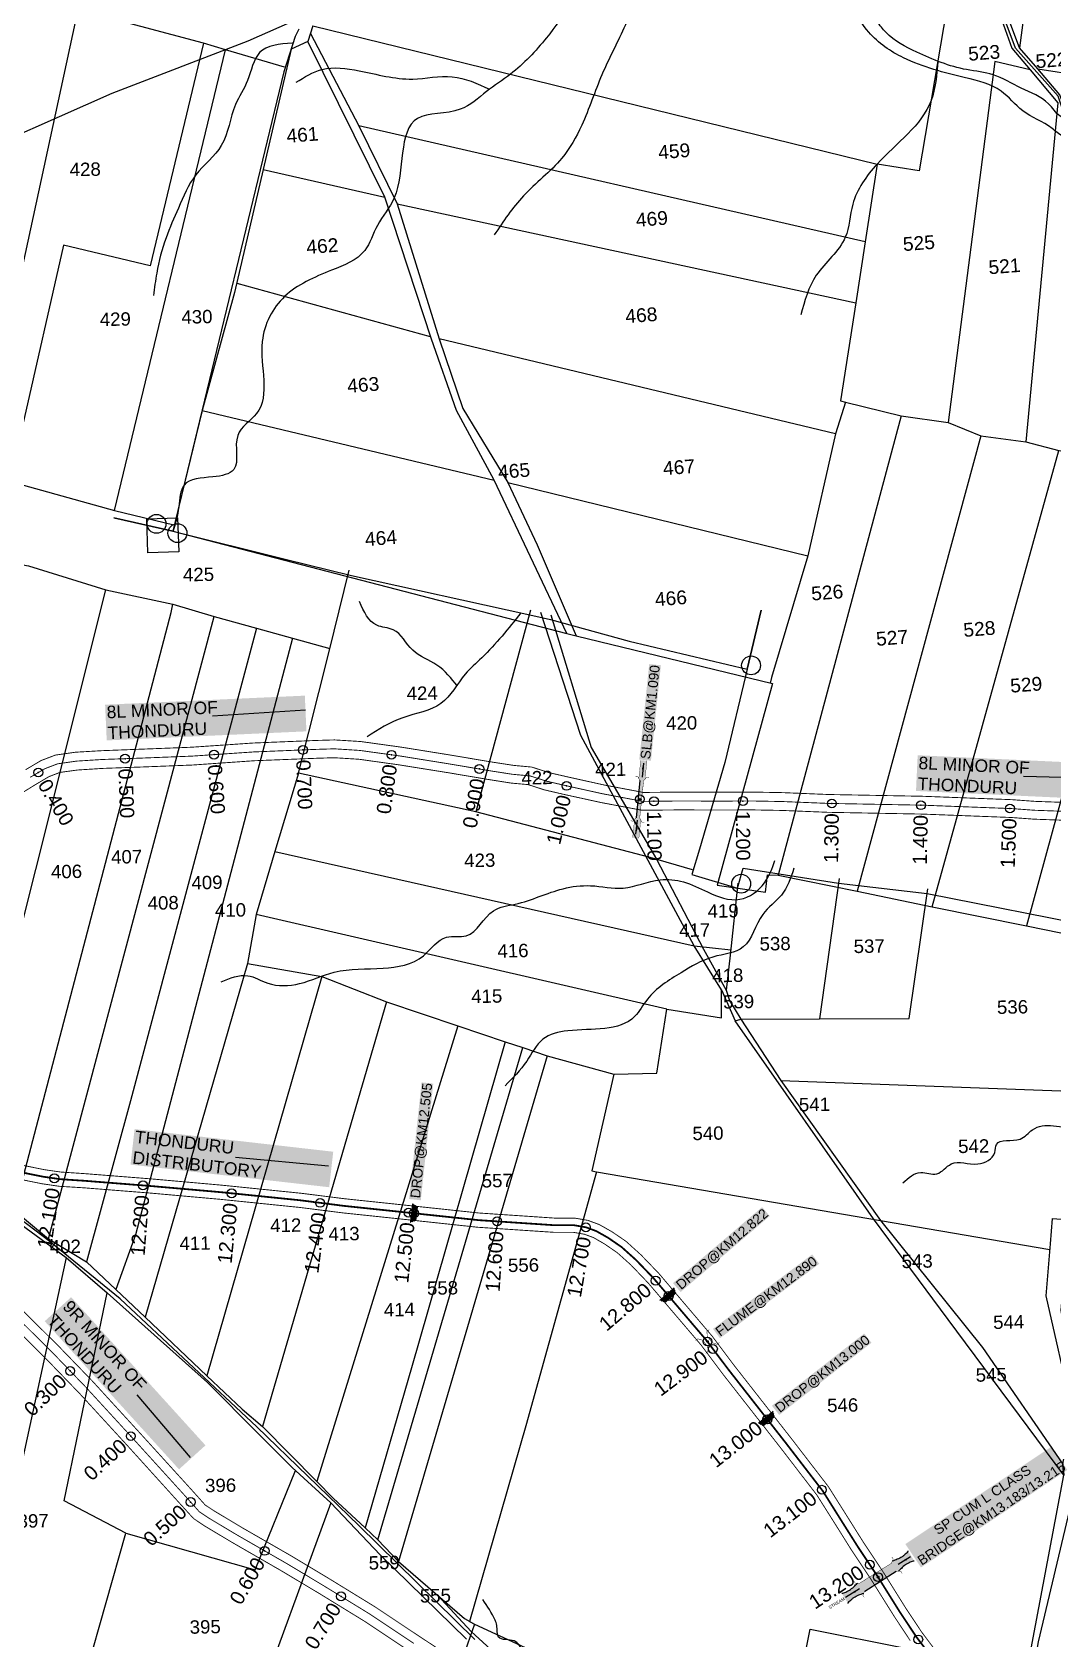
# Model space of a CAD drawing. Header units: inches. Extents: x 189567 to 224456, y 1616569 to 1632146.
# Drawn here: x 192689 to 193836, y 1618922 to 1620726 of the extents above; entities that cross this region are included whole.
import ezdxf
from ezdxf.enums import TextEntityAlignment as Align

# ---------------------------------------------------------------- set-up
doc = ezdxf.new("R2010")
doc.units = ezdxf.units.IN
doc.header["$LTSCALE"] = 15
doc.header["$MEASUREMENT"] = 0
doc.header["$PDMODE"] = 32
doc.header["$PDSIZE"] = 10
doc.linetypes.add('ACAD_ISO02W100', pattern=[15, 12, -3])
doc.linetypes.add('HIDDEN2', pattern=[0.1875, 0.125, -0.0625])
for name, color, linetype in [('CANAL1', 7, 'Continuous'), ('CHANAGE', 1, 'Continuous'), ('CS', 134, 'Continuous'), ('CSMark', 72, 'Continuous'), ('PLOT', 7, 'Continuous'), ('PLOT NOS', 7, 'Continuous'), ('POINT', 2, 'Continuous'), ('RE REMARKS', 7, 'Continuous'), ('ROAD', 1, 'Continuous'), ('STREAM', 4, 'Continuous'), ('STRUCTURE', 5, 'Continuous'), ('text1', 7, 'Continuous'), ('text2', 7, 'Continuous'), ('VILLAGE BOUNADRY STONES', 1, 'Continuous'), ('VILLAGE BOUNDRY', 5, 'Continuous')]:
    doc.layers.add(name, color=color, linetype=linetype)
doc.styles.get("Standard").update_dxf_attribs({"font": 'arial.ttf'})
doc.dimstyles.get("Standard").update_dxf_attribs({"dimtxt": 0.18, "dimasz": 0.18, "dimexe": 0.18, "dimexo": 0.0625, "dimgap": 0.09, "dimtad": 0, "dimtih": 1, "dimtoh": 1, "dimdec": 4, "dimzin": 0, "dimdsep": 46, "dimtxsty": 'Standard', "dimcen": 0.09, "dimadec": 0, "dimazin": 0, "dimtfac": 1, "dimtdec": 4, "dimtofl": 0, "dimtmove": 0, "dimatfit": 3, "dimfxl": 1, "dimtolj": 1, "dimtzin": 0, "dimarcsym": 0})

# ---------------------------------------------------------------- blocks, each defined once
blk = doc.blocks.new('DROP')
h = blk.add_hatch()
h.set_pattern_fill('ANSI31', color=1, scale=10, angle=45)
h.set_pattern_definition([(90, (-324.4107, -25.7687), (-1.25, 0), [])])
h.paths.add_polyline_path([(-9.9, -4.3), (-13.8, 4.1), (13.8, 4.1), (10.2, -4.3)])
at = {"layer": 'STRUCTURE', "color": 5, "const_width": 0.49}
blk.add_lwpolyline([(-9.9, -4.3), (-13.8, 4.1), (13.8, 4.1), (10.2, -4.3), (-9.9, -4.3)], dxfattribs=at)
at = {"layer": 'STRUCTURE', "color": 5}
blk.add_circle((0, 0), 1.33, dxfattribs=at)
blk = doc.blocks.new('FLUME')
at = {"layer": 'STRUCTURE'}
for points in [[(-12.6, 11, 0.628, 0.628, 0), (-8.6, 11.2, 0.628, 0.628, 0), (-4.4, 5.4, 0.628, 0.628, 0), (-4, -5.7, 0.628, 0.628, 0), (-7.7, -11.8, 0.628, 0.628, 0), (-11.7, -12, 0, 0, 0)], [(12.6, -11, 0.628, 0.628, 0), (8.6, -11.2, 0.628, 0.628, 0), (4.4, -5.4, 0.628, 0.628, 0), (4, 5.7, 0.628, 0.628, 0), (7.7, 11.8, 0.628, 0.628, 0), (11.7, 12, 0, 0, 0)]]:
    blk.add_lwpolyline(points, format="xyseb", dxfattribs=at)
at = {"layer": 'text2', "color": 2, "linetype": 'Continuous'}
blk.add_circle((0, 0), 1.15, dxfattribs=at)
blk = doc.blocks.new('SP')
at = {"layer": 'STRUCTURE'}
h = blk.add_hatch(dxfattribs=at)
h.set_pattern_fill('DASH', color=256, scale=8, style=0)
edge = h.paths.add_edge_path()
edge.add_spline(control_points=[(769825.7, 1706742.1), (769825.3, 1706741.8), (769823.8, 1706740.8), (769820.9, 1706740.3), (769817, 1706739.7), (769811.4, 1706738.9), (769804, 1706739.7), (769798.4, 1706741), (769795.6, 1706741.6)], knot_values=[0, 0, 0, 0, 1.613557, 5.24513, 8.624976, 13.470124, 22.190216, 30.746377, 30.746377, 30.746377, 30.746377], degree=3, periodic=0)
edge.add_line((769795.6, 1706741.6), (769792.6, 1706739.6))
edge.add_line((769792.6, 1706739.6), (769732.6, 1706739.6))
edge.add_line((769732.6, 1706739.6), (769729.6, 1706741.6))
edge.add_spline(control_points=[(769729.6, 1706741.6), (769726.9, 1706740.9), (769721.3, 1706739.5), (769713.9, 1706738.5), (769708.3, 1706739.1), (769704.4, 1706739.6), (769701.5, 1706740), (769700, 1706741), (769699.5, 1706741.3)], knot_values=[0, 0, 0, 0, 8.556161, 17.276253, 22.121402, 25.501247, 29.13282, 30.746377, 30.746377, 30.746377, 30.746377], degree=3, periodic=0)
edge.add_line((769699.5, 1706741.3), (769699.5, 1706722.1))
edge.add_spline(control_points=[(769699.5, 1706722.1), (769700, 1706722.4), (769701.4, 1706723.4), (769704.3, 1706724), (769708.2, 1706724.5), (769713.8, 1706725.3), (769721.2, 1706724.5), (769726.8, 1706723.3), (769729.6, 1706722.6)], knot_values=[0, 0, 0, 0, 1.613557, 5.24513, 8.624976, 13.470124, 22.190216, 30.746377, 30.746377, 30.746377, 30.746377], degree=3, periodic=0)
edge.add_line((769729.6, 1706722.6), (769732.6, 1706724.6))
edge.add_line((769732.6, 1706724.6), (769792.6, 1706724.6))
edge.add_line((769792.6, 1706724.6), (769795.6, 1706722.6))
edge.add_spline(control_points=[(769795.6, 1706722.6), (769798.4, 1706723.3), (769803.9, 1706724.8), (769811.3, 1706725.8), (769817, 1706725.1), (769820.9, 1706724.7), (769823.8, 1706724.2), (769825.2, 1706723.3), (769825.7, 1706723)], knot_values=[0, 0, 0, 0, 8.556161, 17.276253, 22.121402, 25.501247, 29.13282, 30.746377, 30.746377, 30.746377, 30.746377], degree=3, periodic=0)
edge.add_line((769825.7, 1706723), (769825.7, 1706742.1))
h.paths.add_polyline_path([(769764.2, 1706732.1, -1), (769761.1, 1706732.1, -1)], flags=0)
h.paths.add_polyline_path([(769761.1, 1706732.1, 1), (769764.2, 1706732.1, 1)], flags=16)
at = {"layer": 'STRUCTURE', "const_width": 0.628}
for points in [[(769726.6, 1706747.6), (769726.6, 1706743.6), (769732.6, 1706739.6), (769792.6, 1706739.6), (769798.6, 1706743.6), (769798.6, 1706747.6)], [(769726.6, 1706716.6), (769726.6, 1706720.6), (769732.6, 1706724.6), (769792.6, 1706724.6), (769798.6, 1706720.6), (769798.6, 1706716.6)]]:
    blk.add_lwpolyline(points, dxfattribs=at)
at = {"layer": 'STRUCTURE', "color": 3}
blk.add_lwpolyline([(769732.6, 1706724.6), (769792.6, 1706724.6)], dxfattribs=at)
blk.add_lwpolyline([(769732.6, 1706724.6), (769792.6, 1706724.6)], dxfattribs=at)
at = {"layer": 'STRUCTURE', "color": 0}
blk.add_circle((769762.6, 1706732.1), 1.55, dxfattribs=at)
at = {"layer": 'STRUCTURE'}
for points in [[(769699.5, 1706741.3), (769700.9, 1706740.5), (769704.4, 1706739.6), (769707.8, 1706739.2), (769712.6, 1706738.8), (769721.3, 1706739.7), (769729.6, 1706741.6)], [(769825.7, 1706742.1), (769824.3, 1706741.3), (769820.8, 1706740.3), (769817.5, 1706739.8), (769812.7, 1706739.2), (769804, 1706739.9), (769795.6, 1706741.6)], [(769699.5, 1706722.1), (769700.9, 1706723), (769704.4, 1706724), (769707.7, 1706724.5), (769712.5, 1706725), (769721.2, 1706724.4), (769729.6, 1706722.6)], [(769825.7, 1706723), (769824.3, 1706723.8), (769820.8, 1706724.7), (769817.4, 1706725.1), (769812.6, 1706725.5), (769803.9, 1706724.6), (769795.6, 1706722.6)]]:
    blk.add_spline(points, degree=3, dxfattribs=at)
at = {"layer": 'STRUCTURE', "color": 0}
blk.add_text('STREAM', height=5, dxfattribs=at).set_placement((769684.3, 1706732.1), align=Align.MIDDLE_CENTER)
for points in [[(769727.4, 1706732.1), (769700.8, 1706732.1)], [(769824.4, 1706732.1), (769800.5, 1706732.1)]]:
    blk.add_leader(points, dimstyle='Standard', override={"dimasz": 10, "dimgap": 0.09, "dimtad": 0}, dxfattribs=at)
blk = doc.blocks.new('SLB')
at = {"layer": 'STRUCTURE'}
h = blk.add_hatch(dxfattribs=at)
h.set_pattern_fill('DOTS', color=6, scale=20, angle=320.3722, style=0)
h.set_pattern_definition([(320.372247934, (-159.4327, -72.9564), (1.2786241598, 0.5641323054), [0, -1.25])])
h.paths.add_polyline_path([(769699.5, 1706871.1), (769699.5, 1706861.1), (769729.1, 1706861.1), (769732.1, 1706863.1), (769792.1, 1706863.1), (769795.1, 1706861.1), (769824.7, 1706861.1), (769824.7, 1706871.1), (769795.1, 1706871.1), (769792.1, 1706869.1), (769732.1, 1706869.1), (769729.1, 1706871.1)])
at = {"layer": 'STRUCTURE', "color": 6, "linetype": 'ACAD_ISO02W100', "ltscale": 0.5, "const_width": 0.5}
for points in [[(769699.5, 1706871.1), (769729.1, 1706871.1)], [(769795.1, 1706871.1), (769824.7, 1706871.1)], [(769699.5, 1706861.1), (769729.1, 1706861.1)], [(769795.1, 1706861.1), (769824.7, 1706861.1)]]:
    blk.add_lwpolyline(points, dxfattribs=at)
at = {"layer": 'STRUCTURE', "color": 6, "const_width": 0.628}
for points in [[(769726.1, 1706877.1), (769726.1, 1706873.1), (769732.1, 1706869.1), (769792.1, 1706869.1), (769798.1, 1706873.1), (769798.1, 1706877.1)], [(769726.1, 1706855.1), (769726.1, 1706859.1), (769732.1, 1706863.1), (769792.1, 1706863.1), (769798.1, 1706859.1), (769798.1, 1706855.1)]]:
    blk.add_lwpolyline(points, dxfattribs=at)
at = {"layer": 'STRUCTURE', "color": 6}
blk.add_lwpolyline([(769732.1, 1706863.1), (769792.1, 1706863.1)], dxfattribs=at)
blk.add_lwpolyline([(769732.1, 1706863.1), (769792.1, 1706863.1)], dxfattribs=at)
at = {"layer": 'STRUCTURE', "color": 0}
blk.add_circle((769762.1, 1706866.1), 1.24, dxfattribs=at)
for points in [[(769703.8, 1706866), (769726.7, 1706866)], [(769818.6, 1706865.8), (769795.7, 1706865.8)]]:
    blk.add_leader(points, dimstyle='Standard', override={"dimasz": 10, "dimgap": 0.09, "dimtad": 0}, dxfattribs=at)

msp = doc.modelspace()

# ---------------------------------------------------------------- linework, layer by layer
at = {"layer": 'CANAL1', "color": 200, "const_width": 1}
for points in [[(192681.9, 1619898.1), (192699.2, 1619908.4), (192715.5, 1619914.6), (192738.2, 1619917.8), (192767.4, 1619919.5), (192812.1, 1619921.2), (192868.5, 1619923.4), (192937.4, 1619928.1), (193008.5, 1619931), (193029, 1619931.6), (193058.3, 1619929.8), (193104.4, 1619923.4), (193160.4, 1619914.4), (193204.8, 1619906.9), (193230.1, 1619903), (193250.6, 1619901.1), (193269.8, 1619894.9), (193292.5, 1619889.7), (193332.3, 1619880.9), (193376.1, 1619872.6), (193414, 1619873), (193459.6, 1619872.9), (193499.4, 1619873), (193532.6, 1619872.4), (193583.9, 1619870.3), (193610.6, 1619869.8), (193690.2, 1619868.3), (193790, 1619864.5), (193815.9, 1619862.6), (193877.7, 1619860.4)], [(192673.7, 1619869.5), (192692.3, 1619881), (192708, 1619890.3), (192720.5, 1619895.1), (192740.2, 1619897.8), (192768.4, 1619899.6), (192812.8, 1619901.2), (192869.5, 1619903.4), (192938.5, 1619908.2), (193009.2, 1619911), (193028.7, 1619911.6), (193056.3, 1619909.9), (193101.4, 1619903.6), (193157.1, 1619894.7), (193201.6, 1619887.2), (193227.6, 1619883.1), (193246.6, 1619881.4), (193264.4, 1619875.6), (193288.1, 1619870.1), (193328.3, 1619861.3), (193374.4, 1619852.6), (193414.1, 1619853), (193459.6, 1619852.9), (193499.3, 1619853), (193532, 1619852.4), (193583.3, 1619850.3), (193610.3, 1619849.8), (193689.7, 1619848.3), (193788.9, 1619844.5), (193814.8, 1619842.6), (193876.7, 1619840.4)], [(192564.1, 1619464.4), (192580.2, 1619406.2), (192593, 1619360.4), (192598.1, 1619345.4), (192607.7, 1619333.2), (192632.6, 1619308.1), (192704.2, 1619237.3), (192742.5, 1619197.7), (192796.4, 1619139), (192854, 1619075.4), (192870.6, 1619057.2), (192883, 1619048.9), (192915.3, 1619029.6), (192969.8, 1618998.2), (193012.1, 1618972.9), (193063.1, 1618941.6), (193112.5, 1618908.7)], [(192583.4, 1619469.7), (192599.5, 1619411.5), (192612.1, 1619366.4), (192616, 1619355.1), (192622.7, 1619346.4), (192646.7, 1619322.3), (192718.4, 1619251.4), (192757.1, 1619211.4), (192811.1, 1619152.4), (192868.9, 1619088.9), (192883.7, 1619072.4), (192893.7, 1619065.8), (192925.4, 1619046.8), (192979.9, 1619015.5), (193022.4, 1618990), (193073.9, 1618958.4), (193123.5, 1618925.4), (193187.1, 1618883.6)], [(192660.1, 1619457.6), (192703.4, 1619448.9), (192721.6, 1619446.3), (192748.6, 1619444.5), (192823.3, 1619438.6), (192902, 1619431.6), (192991.4, 1619422.5), (193040.6, 1619416.3), (193110.7, 1619408.9), (193191.4, 1619400.3), (193276.3, 1619394.6), (193298.8, 1619394.6), (193313.8, 1619392), (193326.5, 1619387.3), (193340.8, 1619379.2), (193356.5, 1619368.5), (193373.4, 1619353.2), (193393.5, 1619332.3), (193453.3, 1619262), (193477.7, 1619229.5), (193543, 1619146.1), (193584, 1619092.8), (193605.7, 1619058.4), (193623.6, 1619029.9), (193645.4, 1618997.2), (193671.1, 1618956.1), (193689, 1618929.2), (193702, 1618912)], [(192656.6, 1619442), (192700.7, 1619433.1), (192720, 1619430.3), (192747.5, 1619428.6), (192822, 1619422.7), (192900.5, 1619415.7), (192989.6, 1619406.6), (193038.8, 1619400.4), (193109, 1619393), (193190, 1619384.3), (193275.8, 1619378.6), (193297.4, 1619378.6), (193309.6, 1619376.5), (193319.8, 1619372.8), (193332.3, 1619365.6), (193346.6, 1619355.8), (193362.3, 1619341.7), (193381.6, 1619321.5), (193440.8, 1619252.1), (193465, 1619219.8), (193530.4, 1619136.3), (193570.9, 1619083.6), (193592.2, 1619049.9), (193610.2, 1619021.2), (193632, 1618988.5), (193657.7, 1618947.5), (193675.9, 1618920)]]:
    msp.add_lwpolyline(points, dxfattribs=at)
at = {"layer": 'CANAL1', "color": 1, "linetype": 'HIDDEN2', "ltscale": 4, "const_width": 1}
for points in [[(192687.1, 1619889.6), (192703.6, 1619899.3), (192718, 1619904.8), (192739.2, 1619907.8), (192767.9, 1619909.6), (192812.5, 1619911.2), (192869, 1619913.4), (192938, 1619918.1), (193008.9, 1619921), (193028.8, 1619921.6), (193057.3, 1619919.8), (193102.9, 1619913.5), (193158.8, 1619904.5), (193203.2, 1619897), (193228.9, 1619893), (193248.6, 1619891.2), (193267.1, 1619885.3), (193290.3, 1619879.9), (193330.3, 1619871.1), (193375.2, 1619862.6), (193414, 1619863), (193459.6, 1619862.9), (193499.4, 1619863), (193532.3, 1619862.4), (193583.6, 1619860.3), (193610.4, 1619859.8), (193689.9, 1619858.3), (193789.5, 1619854.5), (193815.4, 1619852.6), (193877.2, 1619850.4)], [(192573.8, 1619467.1), (192589.8, 1619408.9), (192602.5, 1619363.4), (192607.1, 1619350.3), (192615.2, 1619339.8), (192639.7, 1619315.2), (192711.3, 1619244.4), (192749.8, 1619204.5), (192803.8, 1619145.7), (192861.5, 1619082.2), (192877.1, 1619064.8), (192888.4, 1619057.3), (192920.4, 1619038.2), (192974.9, 1619006.9), (193017.2, 1618981.5), (193068.5, 1618950), (193118, 1618917)]]:
    msp.add_lwpolyline(points, dxfattribs=at)
at = {"layer": 'CANAL1', "color": 3, "linetype": 'HIDDEN2', "ltscale": 4, "const_width": 2}
msp.add_lwpolyline([(192658.4, 1619449.8), (192702.1, 1619441), (192720.8, 1619438.3), (192748, 1619436.5), (192822.7, 1619430.6), (192901.3, 1619423.7), (192990.5, 1619414.6), (193039.7, 1619408.3), (193109.9, 1619400.9), (193190.7, 1619392.3), (193276.1, 1619386.6), (193298.1, 1619386.6), (193311.7, 1619384.2), (193323.1, 1619380), (193336.5, 1619372.4), (193351.5, 1619362.1), (193367.8, 1619347.5), (193387.6, 1619326.9), (193447.1, 1619257), (193471.4, 1619224.7), (193536.7, 1619141.2), (193577.5, 1619088.2), (193598.9, 1619054.1), (193616.9, 1619025.6), (193638.7, 1618992.9), (193664.4, 1618951.8), (193682.5, 1618924.6), (193695.9, 1618906.8)], dxfattribs=at)
at = {"layer": 'CS', "color": 3}
for p in [(192793.7, 1619910.5), (192893.6, 1619915.1), (192993.5, 1619920.4), (193093, 1619914.9), (192696.2, 1619895), (193191.8, 1619899), (193289.7, 1619880), (193387.9, 1619862.7), (193487.9, 1619863), (193587.8, 1619860.2), (193687.8, 1619858.3), (193787.8, 1619854.6), (192732, 1619222.9), (192800.1, 1619149.7), (192867.3, 1619075.7), (192950.4, 1619020.9), (193036.3, 1618969.8)]:
    msp.add_point(p, dxfattribs=at)
at = {"layer": 'PLOT'}
for points in [[(194017, 1619755), (194007.7, 1619818.8), (193909.4, 1620239.7), (193896.6, 1620276.2), (193868.5, 1620588.5), (193843.8, 1620655.9), (193819.1, 1620685.4), (193798.6, 1620708.9), (193755.3, 1620824.8), (193696.2, 1620983.4), (193681.5, 1621105.8), (193639, 1621369), (193628.9, 1621464.5)], [(193889.6, 1621400.1), (193798.6, 1620708.9)], [(192972.8, 1620687.1), (192906.4, 1620706.7), (192881.8, 1620713.9), (192740.8, 1620751.5), (192721.4, 1620756.7), (192637.3, 1620779.2), (192683.9, 1621004.8), (192626.1, 1621021.4), (192582.6, 1621030.3), (192501.8, 1621051.4), (192419.6, 1621072.9), (192365.7, 1621087), (192309.3, 1621097.3), (192290, 1621105.6)], [(193748.9, 1620824.2), (193789.8, 1620708.6), (193810.4, 1620684.1), (193841.5, 1620647.2), (193805.8, 1620266.2)], [(193723.6, 1620793.9), (193686, 1620570.6), (193638.7, 1620578.3), (193625.3, 1620490.9), (193614.8, 1620422.6), (193597.3, 1620312.5), (193603.1, 1620310.9), (193592, 1620275.5), (193560.8, 1620138.5), (193520, 1620001.8), (193518.5, 1619995.5)], [(192643.4, 1620301.2), (192740.8, 1620751.5)], [(192988.9, 1620729.6), (192984.7, 1620721.7), (192972.2, 1620681.8), (192929.4, 1620505.2), (192847.3, 1620166), (192973.5, 1620134.7), (193048, 1620116.3), (193248.4, 1620072.2), (193263.5, 1620068.7), (193271.6, 1620066.8), (193360.2, 1620042.6), (193492.6, 1620011.1), (193508.4, 1620077.4), (193492.6, 1620011.1), (193467.7, 1619906.4), (193439, 1619809), (193430.5, 1619780.4), (193481.7, 1619765.3), (193488.2, 1619787.6), (193595.2, 1619770.6), (193694.8, 1619759.2), (193888.3, 1619721.1)], [(193004.6, 1620733.6), (193638.7, 1620578.3)], [(192881.8, 1620713.9), (192822, 1620463.9), (192724.6, 1620487.2), (192678.5, 1620284.2)], [(192880.3, 1620301.7), (193208.5, 1620223.3), (193166.2, 1620301.5), (193137.9, 1620381.5), (193085.5, 1620541), (192999.1, 1620716.1)], [(193001.9, 1620724.8), (193056.4, 1620621.4), (193099.3, 1620533.7), (193146.5, 1620382), (193173.2, 1620303.7), (193223.6, 1620220.8), (193256.6, 1620150.5), (193300.3, 1620048.6)], [(192781.9, 1620189.1), (192906.4, 1620706.7)], [(193810.4, 1620684.1), (193771, 1620693.6), (193718.4, 1620288)], [(193819.1, 1620685.4), (193867.3, 1620677.9), (193937.5, 1620668.5), (194010.3, 1620660.5), (194020.2, 1620658.7), (194054.2, 1620653.5)], [(193625.3, 1620490.9), (193056.4, 1620621.4)], [(192948.8, 1620572), (193085.5, 1620541)], [(193099.3, 1620533.7), (193614.8, 1620422.6)], [(193136.9, 1620384.3), (192919.6, 1620444.2)], [(193592, 1620275.5), (193146.5, 1620382)], [(193665.6, 1620295.6), (193527.4, 1619779.9)], [(193603.1, 1620310.9), (193665.6, 1620295.6), (193718.4, 1620288), (193755.3, 1620273.2), (193805.8, 1620266.2), (193842.9, 1620256.5), (193899.8, 1620247.6), (193925.8, 1620158.5), (193999.2, 1619809.1), (194012, 1619745.2)], [(193755.3, 1620273.2), (193616.1, 1619761.7)], [(193700.5, 1619744.3), (193842.9, 1620256.5)], [(192649.6, 1620226.2), (192649.6, 1620226.2), (192621.5, 1620138.3), (192685.1, 1620127), (192772.1, 1620100), (192847.3, 1620083.9), (192893.8, 1620070.2), (192941.3, 1620057.1), (192981.8, 1620045.8), (193023.9, 1620034.2)], [(193290.1, 1620051.2), (193208.5, 1620223.3)], [(192670.3, 1620220.4), (192781.9, 1620189.1), (192848.4, 1620173.1)], [(193223.6, 1620220.8), (193560.8, 1620138.5)], [(193925.8, 1620158.5), (193806.5, 1619722.9)], [(193431.2, 1619785.7), (193383.7, 1619799.7), (193187.9, 1619850.8), (192988.5, 1619894.2), (193023, 1620030.8), (193045.6, 1620122.3)], [(192614.5, 1619472), (192772.1, 1620100)], [(192669.3, 1619403), (192845.5, 1620074.7), (192847.3, 1620083.9)], [(192707.5, 1619371.4), (192893.8, 1620070.2)], [(192988.5, 1619894.2), (192962.1, 1619806.2), (192940.9, 1619735.4), (192931.4, 1619680.5), (193014.9, 1619666), (193087.4, 1619637.4), (193167.6, 1619610.5), (193220.8, 1619592.7), (193240.6, 1619586), (193267.8, 1619576.9), (193342.8, 1619556.1), (193391, 1619557.3), (193402.3, 1619629.2), (193463.7, 1619619.6), (193463.9, 1619650.8), (193433.2, 1619700.4), (193378.6, 1619801), (193305.9, 1619936.6), (193260.8, 1620074.7)], [(193249, 1620077.4), (193187.9, 1619850.8)], [(193272.2, 1620072), (193317.5, 1619923.2), (193390.9, 1619797.5), (193443.7, 1619696.5), (193469.1, 1619650.7)], [(192941.3, 1620057.1), (192799.8, 1619526.1), (192750.5, 1619345.5)], [(192981.8, 1620045.8), (192805.4, 1619375.8), (192783.4, 1619314.4)], [(192962.1, 1619806.2), (193433.2, 1619700.4), (193474.1, 1619695.9)], [(193595.8, 1619775.8), (193573.8, 1619618.5)], [(193482.3, 1619770.6), (193473.4, 1619689.7), (193469.1, 1619650.7), (193472.7, 1619638.8), (193485.6, 1619618.1), (193530.3, 1619549.3), (193642.3, 1619391.9), (193757.1, 1619249.1), (193847.2, 1619118.3), (193848.4, 1619105.8), (193718.4, 1619280.6), (193634.5, 1619393.6), (193479.3, 1619616.3), (193485.6, 1619618.1), (193573.8, 1619618.5), (193674.8, 1619618.9), (193695.5, 1619764.4)], [(193402.3, 1619629.2), (192940.9, 1619735.4)], [(193795.4, 1618782.4), (193788.4, 1618788), (193848.4, 1619105.8), (193847.2, 1619118.3), (193858, 1619177.2), (193828.7, 1619307.4), (193833.3, 1619365.6), (193835.6, 1619394.3), (193883.7, 1619390.5), (193885.6, 1619536.1), (193889.3, 1619722.5)], [(193914.9, 1619714), (193900.5, 1619446.9), (193898.1, 1619372), (193852.3, 1619380.7), (193847, 1619314.4), (193845.1, 1619290.8), (193867, 1619170.8), (193863.3, 1619103.3), (193819.7, 1618918.8), (193795.4, 1618782.4), (193805.7, 1618780.6), (193779.7, 1618604), (193703.4, 1618623.8), (193676.8, 1618500), (193623.6, 1618533.4), (193586.5, 1618559)], [(192931.4, 1619680.5), (192816.2, 1619283.3)], [(193014.9, 1619666), (192885.7, 1619217.5)], [(193463.9, 1619650.8), (193479.3, 1619616.3)], [(193087.4, 1619637.4), (192948, 1619160.4)], [(193167.6, 1619610.5), (193009.1, 1619098.7)], [(193220.8, 1619592.7), (193115.5, 1619226.3), (193063.4, 1619046.6)], [(192478.4, 1619589.8), (192521, 1619548.6), (192529.9, 1619539.9), (192612, 1619474.4), (192654.1, 1619433.9), (192650.9, 1619418.3), (192669.3, 1619403), (192707.5, 1619371.4), (192750.5, 1619345.5), (192783.4, 1619314.4), (192816.2, 1619283.3), (192885.7, 1619217.5), (192925.1, 1619180.2), (192948, 1619160.4), (193009.1, 1619098.7), (193027.5, 1619080.1), (193063.4, 1619046.6), (193077.7, 1619033.2), (193100.7, 1619008.8), (193175.2, 1618944.9), (193186.4, 1618938.5), (193457.2, 1618814.1)], [(193077.7, 1619033.2), (193240.6, 1619586)], [(193267.8, 1619576.9), (193100.7, 1619008.8)], [(193342.8, 1619556.1), (193317.9, 1619447.7), (193323.4, 1619446.4), (193244.1, 1619161.2), (193180.8, 1618941.7), (193186.4, 1618938.5), (193120.9, 1618751.4)], [(193530.3, 1619549.3), (193885.6, 1619536.1)], [(193323.4, 1619446.4), (193642.3, 1619391.9), (193832.8, 1619359.4)], [(192648.5, 1619407.9), (192727.5, 1619350.5), (192773.6, 1619310.5), (192886.2, 1619209.9), (192943.2, 1619152.8), (192981.4, 1619114.6), (193024.9, 1619074.8), (193080.4, 1619016.4), (193177.3, 1618921.7)], [(192727.5, 1619350.5), (192671.7, 1619092.4), (192647.9, 1619100.6), (192608.2, 1618925.9)], [(192750.5, 1618884.9), (192794.6, 1619040.7), (192725.4, 1619077), (192773.6, 1619310.5)], [(192794.6, 1619040.7), (192939.7, 1618999.6), (192985, 1619111.3)], [(193024.9, 1619074.8), (192933.9, 1618826.1)], [(193398.5, 1618732.7), (193182.7, 1618930.5), (193144.4, 1618971.4)], [(193551.7, 1618875.4), (193563.2, 1618933.1), (193672.5, 1618911.2)]]:
    msp.add_lwpolyline(points, dxfattribs=at)
at = {"layer": 'POINT'}
msp.add_point((193372, 1619865, 122), dxfattribs=at)
at = {"layer": 'ROAD'}
for points in [[(194022.1, 1619734.8), (194002.9, 1619809.3), (193962.3, 1619996.1), (193912.9, 1620209.6), (193895.7, 1620270.6), (193864.8, 1620585.6), (193842.2, 1620654.7), (193793.9, 1620708.3), (193690.5, 1620986.4), (193669.3, 1621152.9), (193639, 1621346.5), (193620.4, 1621503.8)], [(191630.5, 1619938.5), (191715.2, 1619983.4), (191754.1, 1620008.8), (191811.9, 1620020.8), (191982.2, 1620154.6), (192095, 1620233.6), (192196.2, 1620361.4), (192259.6, 1620349.3), (192309.8, 1620384.9), (192385.4, 1620481.9), (192466.4, 1620499.2), (192534.1, 1620584.5), (192597.9, 1620577.7), (192779, 1620657.8), (192931.8, 1620716.8), (193010.9, 1620751.6)], [(193186.6, 1618921.3), (193056.2, 1619049.5), (192941.8, 1619160.3), (192788.2, 1619304.1), (192707.9, 1619369), (192597.5, 1619453.1), (192513.7, 1619517.1), (192339.3, 1619685.8), (192151.2, 1619912.5), (192075.2, 1620000.8), (191894.4, 1620323.9), (191788.4, 1620471.8), (191731, 1620536.6), (191691.3, 1620594.2), (191656.4, 1620619.6)]]:
    msp.add_lwpolyline(points, dxfattribs=at)
at = {"layer": 'STREAM'}
for points in [[(194189.8, 1620584.4), (194140.2, 1620569), (194118.1, 1620565.9), (194092.6, 1620578.9), (194056.5, 1620578.4), (194030.9, 1620577.8), (194004, 1620587.6), (193971.4, 1620596.1), (193897.9, 1620607.6), (193870.1, 1620616.1), (193864, 1620621.5), (193844.1, 1620632), (193831.2, 1620646), (193800.5, 1620663.5), (193769, 1620678.5), (193739.2, 1620684.3), (193683.1, 1620704), (193648.6, 1620726.1), (193638.7, 1620738.5), (193621.9, 1620762.1), (193594.9, 1620789.7), (193583.8, 1620803.5), (193543.4, 1620808.9), (193506, 1620806.9), (193468, 1620804.4), (193394.7, 1620811.2), (193373.9, 1620806.1), (193325, 1620816.7), (193284.2, 1620819.7), (193239.9, 1620825.8), (193197.8, 1620829.3), (193156.4, 1620838.7), (193114.1, 1620852.7), (193072.1, 1620873), (193046, 1620898.3), (193032, 1620918.5), (193018.9, 1620970), (192997.3, 1620996.8), (192983.3, 1621007.2), (192981.4, 1621044), (192980.4, 1621095.8), (192978, 1621135), (192954.8, 1621167), (192941.8, 1621209.2), (192941.6, 1621240.4), (192930.2, 1621263.3), (192909.6, 1621290.5), (192890.3, 1621327.1), (192860.9, 1621354.4), (192834.1, 1621377.1), (192812.7, 1621382), (192794.3, 1621393.1), (192776.1, 1621400.5), (192760.5, 1621401.4), (192752.6, 1621410), (192733.5, 1621427.8), (192718.6, 1621436.7), (192712.2, 1621442.1)], [(193325.7, 1620816.6), (193294.2, 1620758.1), (193267.1, 1620720.1), (193226.7, 1620679.2), (193199.9, 1620659.8), (193170.3, 1620639.8), (193122.2, 1620629.5), (193096, 1620540.4), (193077.1, 1620509.3), (193062.9, 1620481.2), (193025.7, 1620459), (192972.9, 1620429.5), (192947.8, 1620378.9), (192941.2, 1620298), (192920.2, 1620273.5), (192915.9, 1620235.4), (192892.4, 1620227), (192859.9, 1620217.8), (192854, 1620193.4), (192847.7, 1620165.9)], [(193382.6, 1620807.9), (193355.8, 1620734.6), (193329.4, 1620678.6), (193306.7, 1620621.8), (193284.3, 1620584.9), (193241.2, 1620542.6), (193208.5, 1620498.7)], [(194188.7, 1620542.6), (194160.5, 1620542.9), (194143.2, 1620550.1), (194109.4, 1620558.8), (194051, 1620560.6), (194027.8, 1620566.3), (193990.1, 1620575.5), (193949, 1620587.7), (193906.4, 1620605.2), (193872.8, 1620609.3), (193847.2, 1620609.7), (193835.1, 1620618.4), (193802.3, 1620638.2), (193777.9, 1620660.2), (193738, 1620675.2), (193668.3, 1620697.6), (193629.3, 1620726.3), (193590.9, 1620779.2), (193542.4, 1620799), (193483.7, 1620796), (193453.9, 1620794.9), (193427.9, 1620801.8), (193407.2, 1620805.2), (193392.9, 1620805.1), (193382.2, 1620808.4)], [(192981.7, 1620714.2), (192944.8, 1620703.4), (192931.3, 1620672.2), (192917.8, 1620645), (192901.8, 1620599.2), (192873.2, 1620566.1), (192853.6, 1620528.8), (192839.7, 1620495.4), (192829.2, 1620455.9), (192825.7, 1620430.6)], [(193706.7, 1620693.8), (193699.3, 1620649.7), (193638.7, 1620578.3), (193611.3, 1620533.1), (193602.8, 1620496.1), (193570.3, 1620453.4), (193552.8, 1620408.9)], [(192985.9, 1620670.1), (193014.8, 1620684.4), (193056.6, 1620683.1), (193116.8, 1620673.8), (193161.3, 1620676.4), (193203.2, 1620662.3)], [(193167.1, 1619991.9), (193144.1, 1620015.7), (193116.8, 1620032.3), (193094.8, 1620055.3), (193076.6, 1620060.3), (193057.2, 1620086.9)], [(193238.5, 1620074.2), (193194.4, 1620023.9), (193175.9, 1620005.5), (193148.6, 1619972.6), (193105.7, 1619956.5), (193065.5, 1619935)], [(192901.7, 1619659.9), (192931.5, 1619666.8), (192953.9, 1619658.4), (192989.8, 1619658), (193028.7, 1619670.7), (193083.6, 1619675.3), (193128.8, 1619689.2), (193154.8, 1619710.1), (193177, 1619711.6), (193207.5, 1619739.7), (193232, 1619747.2), (193285.7, 1619764.5), (193316.7, 1619767.9), (193353.4, 1619765.3), (193394.9, 1619774.5), (193420.9, 1619772.2), (193448.1, 1619760.9), (193484.4, 1619752.6), (193512.2, 1619771.1), (193523.6, 1619796.1)], [(193545.1, 1619787.5), (193531.1, 1619757.4), (193510.1, 1619735.6), (193488.2, 1619699.1), (193454.1, 1619687.8), (193418.3, 1619670.2), (193380.5, 1619640.4), (193366.2, 1619621), (193291, 1619604.9), (193263, 1619595.4), (193244.9, 1619570.8), (193220.6, 1619543.3)], [(193667.5, 1619434.1), (193687.6, 1619445.7), (193705.7, 1619444.4), (193721.8, 1619455.4), (193751.7, 1619455.4), (193770.7, 1619468.2), (193772.7, 1619477.2), (193799.2, 1619483.4), (193813.1, 1619493.8), (193863.8, 1619493.6), (193884.8, 1619491.8), (193931.5, 1619498.9), (193976.3, 1619512.1), (194006.7, 1619519.5), (194028.2, 1619545.8), (194065.8, 1619555.6), (194134.3, 1619571.6), (194187.3, 1619583.4), (194214.3, 1619588.5), (194293.9, 1619590), (194337, 1619577.3), (194390.1, 1619575.5), (194441.6, 1619564.1), (194491, 1619549.3), (194507.5, 1619512.4), (194513.1, 1619459.8), (194550.8, 1619380.5), (194617.4, 1619375), (194702.7, 1619380.6), (194779.3, 1619388.2), (194851.9, 1619345.6), (194893.4, 1619328.9), (194927.2, 1619303), (194963.8, 1619275), (194977.5, 1619265.7), (195057.1, 1619266.6), (195086.5, 1619262.7), (195109.2, 1619230.2), (195124.5, 1619169.6), (195149.7, 1619091.6), (195171.6, 1619036.7), (195181.5, 1618991.8), (195226.6, 1618965.1), (195272.6, 1618953), (195313.4, 1618943.1), (195347.8, 1618940.9), (195397.4, 1618898.7), (195441.6, 1618856.7), (195463.2, 1618790.6), (195483.5, 1618734), (195468, 1618688.3), (195471.9, 1618632), (195492.7, 1618576.6), (195555.6, 1618534.9), (195609.3, 1618498.2), (195686.9, 1618461), (195752.9, 1618402.6), (195827.7, 1618356.1), (195886, 1618318.9), (195918.6, 1618295.2)], [(193796.7, 1618569.4), (193778.4, 1618569.8), (193750, 1618582.9), (193729.8, 1618585.2), (193704.4, 1618596.1), (193682.2, 1618602.2), (193647.3, 1618615.6), (193606.6, 1618646.9), (193579.2, 1618669.2), (193557.7, 1618693.9), (193532.9, 1618719.7), (193468.8, 1618723.4), (193434, 1618733), (193411.4, 1618755.8), (193380.6, 1618776.9), (193355.3, 1618805), (193328.1, 1618825.3), (193295.9, 1618857), (193278.3, 1618876.4), (193261, 1618887.5), (193245.9, 1618897.1), (193231, 1618919.7), (193213.4, 1618923.9), (193211.3, 1618937.2), (193209.3, 1618943.2), (193195.5, 1618966.2)]]:
    msp.add_spline(points, degree=3, dxfattribs=at)
at = {"layer": 'text1'}
msp.add_lwpolyline([(192818, 1620179.7), (192852.7, 1620181), (192854.1, 1620143), (192819.4, 1620141.7)], close=True, dxfattribs=at)
at = {"layer": 'text2', "color": 2, "linetype": 'Continuous'}
for p in [(192714.2, 1619439.3), (192813.8, 1619431.3), (192913.4, 1619422.4), (193012.8, 1619411.7), (193112.2, 1619400.7), (193118.3, 1619400), (193211.7, 1619390.9), (193311.4, 1619384.3), (193389.8, 1619324.3), (193404.4, 1619307.2, 1), (193448, 1619256, 55), (193454.1, 1619247.7), (193515.2, 1619168.7, 1), (193515.3, 1619168.6), (193576.5, 1619089.5), (193630.4, 1619005.3), (193639.6, 1618991.4, 1), (193684.8, 1618921.4)]:
    msp.add_point(p, dxfattribs=at)
at = {"layer": 'VILLAGE BOUNADRY STONES'}
for centre in [(192829, 1620174.2), (192852.5, 1620163.8), (193497, 1620015.3), (193485.9, 1619770.1)]:
    msp.add_circle(centre, 10.6, dxfattribs=at)
at = {"layer": 'VILLAGE BOUNDRY', "color": 0}
msp.add_lwpolyline([(193004.6, 1620733.6), (192999.1, 1620716.1), (192980.3, 1620707.5), (192948.8, 1620572), (192916.8, 1620434), (192880.3, 1620301.7), (192847.3, 1620166), (192781.2, 1620181.1), (192847.3, 1620166), (193290.1, 1620051.2), (193300.3, 1620048.6), (193521.1, 1619994.9), (193458.9, 1619768.5), (193513.1, 1619760.5), (193515.6, 1619780.1), (193527.4, 1619779.9), (193616.1, 1619761.7), (193700.5, 1619744.3), (193806.5, 1619722.9), (193920.3, 1619699.6)], dxfattribs=at)

# ---------------------------------------------------------------- block references
for p, xscale, yscale, zscale, rotation in [((193118.3, 1619400), 0.7699999999999995, 0.7699999999999995, 0.7699999999999995, 83.11563273270943), ((193404.4, 1619307.2, 1), 0.7700000000000001, 0.7700000000000001, 0.7700000000000001, 40.91036532863792), ((193515.2, 1619168.7, 1), 0.77, 0.77, 0.77, 39.10425925581821)]:
    msp.add_blockref('DROP', p, dxfattribs=dict(xscale=xscale, yscale=yscale, zscale=zscale, rotation=rotation))
at = {"layer": 'STRUCTURE', "color": 0, "xscale": 0.7, "yscale": 0.7, "zscale": 0.7}
for name, p, rotation in [('SLB', (-939189, 2279568.8, 122), 264.054100319593), ('SP', (372828.6, 320695.9, 1), 32.13435114292596)]:
    msp.add_blockref(name, p, dxfattribs=dict(at, rotation=rotation))
at = {"layer": 'text2', "color": 2, "linetype": 'Continuous', "xscale": 0.8, "yscale": 0.8, "zscale": 0.8, "rotation": 36.51505622486427}
msp.add_blockref('FLUME', (193448, 1619256, 55), dxfattribs=at)

# ---------------------------------------------------------------- texts
at = {"layer": 'CHANAGE'}
for s, rotation, p in [('0.500', 272.1099, (192794.1, 1619899.5)), ('0.600', 273.9224, (192894.4, 1619904.1)), ('0.700', 272.3151, (192993.9, 1619909.4)), ('0.400', 300.6615, (192701.8, 1619885.5)), ('1.100', 270.6465, (193388, 1619851.7)), ('1.200', 270.2199, (193487.9, 1619852))]:
    msp.add_text(s, height=16, rotation=rotation, dxfattribs=at).set_placement(p, align=Align.MIDDLE_LEFT)
for s, rotation, p in [('0.800', 82.122, (193091.5, 1619904)), ('0.900', 80.4451, (193189.9, 1619888.1)), ('1.000', 76.9401, (193287.2, 1619869.3)), ('1.300', 89.0187, (193587.7, 1619849.2)), ('1.400', 88.885, (193687.6, 1619847.3)), ('1.500', 87.8318, (193787.3, 1619843.6)), ('0.300', 44.0298, (192724.1, 1619215.3)), ('0.400', 42.5274, (192792, 1619142.2)), ('0.500', 42.0949, (192859.2, 1619068.3)), ('0.600', 60.1, (192944.9, 1619011.4)), ('0.700', 58.4324, (193030.5, 1618960.4))]:
    msp.add_text(s, height=16, rotation=rotation, dxfattribs=at).set_placement(p, align=Align.MIDDLE_RIGHT)
at = {"layer": 'CSMark', "color": 1}
for s, rotation, p in [('12.100', 81.7244, (192712.6, 1619428.4)), ('12.200', 85.4782, (192813, 1619420.4)), ('12.300', 84.1629, (192912.3, 1619411.5)), ('12.400', 82.7565, (193011.5, 1619400.8)), ('12.500', 83.892, (193111.1, 1619389.7)), ('12.600', 86.1989, (193211, 1619379.9)), ('12.700', 80.1559, (193309.5, 1619373.4)), ('12.800', 40.4299, (193381.5, 1619317.1)), ('12.900', 36.8444, (193445.3, 1619241.1)), ('13.000', 38.0448, (193506.6, 1619161.8)), ('13.100', 37.6037, (193567.8, 1619082.8)), ('13.200', 33.6779, (193621.3, 1618999.2))]:
    msp.add_text(s, height=16, rotation=rotation, dxfattribs=at).set_placement(p, align=Align.MIDDLE_RIGHT)
at = {"layer": 'PLOT NOS'}
for s, height, rotation, p in [('523', 15.47, 4.3743, (193758.8, 1620703.3)), ('522', 15.47, 4.3743, (193834.6, 1620695)), ('461', 15.47, 4.3743, (192993, 1620611.2)), ('459', 15.47, 4.3743, (193410.6, 1620592.8)), ('428', 15, 1.1012, (192748.9, 1620572.4)), ('469', 15.47, 4.3743, (193385.5, 1620516.8)), ('462', 15.47, 4.3743, (193015.3, 1620486.3)), ('525', 15.47, 4.3743, (193685.5, 1620489.6)), ('521', 15.47, 4.3743, (193781.7, 1620463.6)), ('429', 15, 1.1012, (192782.7, 1620404.1)), ('430', 15, 1.1012, (192874.4, 1620406.8)), ('468', 15.47, 4.3743, (193373.7, 1620408.6)), ('463', 15.47, 4.3743, (193061.2, 1620330.4)), ('465', 15.47, 4.3743, (193230.7, 1620233.8)), ('467', 15.47, 4.3743, (193416, 1620237.9)), ('464', 15.47, 4.3743, (193081.1, 1620158.3)), ('425', 15, 1.1012, (192876.2, 1620117.4)), ('466', 15.47, 4.3743, (193406.9, 1620090.7)), ('526', 15.47, 4.3743, (193582.5, 1620097.2)), ('528', 15.47, 4.3743, (193753.5, 1620056.3)), ('527', 15.47, 4.3743, (193655.4, 1620046.3)), ('424', 15, 1.1012, (193127.5, 1619984.1)), ('529', 15.47, 4.3743, (193806.1, 1619993.7)), ('420', 15, 1.1012, (193419, 1619950.6)), ('422', 15, 1.1012, (193256.4, 1619889.2)), ('421', 15, 1.1012, (193339.3, 1619898.5)), ('407', 15, 1.1012, (192795.4, 1619800.4)), ('406', 15, 1.1012, (192727.9, 1619783.8)), ('423', 15, 1.1012, (193192.2, 1619796.4)), ('409', 15, 1.1012, (192885.7, 1619771.5)), ('408', 15, 1.1012, (192836.5, 1619748.6)), ('410', 15, 1.1012, (192912.1, 1619740.5)), ('419', 15, 1.1012, (193465.6, 1619739.6)), ('417', 15, 1.1012, (193433.6, 1619718)), ('416', 15, 1.1012, (193229.5, 1619694.9)), ('538', 15, 1.1012, (193524, 1619702.8)), ('537', 15, 1.1012, (193629.7, 1619700)), ('418', 15, 1.1012, (193470.8, 1619667.1)), ('415', 15, 1.1012, (193200, 1619643.8)), ('539', 15, 1.1012, (193483, 1619637.7)), ('536', 15, 1.1012, (193790.7, 1619631.7)), ('541', 15, 1.1012, (193568.2, 1619522.2)), ('540', 15, 1.1012, (193448.6, 1619489.9)), ('542', 15, 1.1012, (193747.1, 1619475.4)), ('557', 15, 1.1012, (193211.8, 1619436.7)), ('412', 15, 1.1012, (192974.2, 1619386.5)), ('411', 15, 1.1012, (192872.2, 1619366.4)), ('413', 15, 1.1012, (193039.7, 1619377)), ('402', 15, 1.1012, (192726.5, 1619362.7)), ('556', 15, 1.1012, (193241.3, 1619341.8)), ('543', 15, 1.1012, (193683.6, 1619346.2)), ('558', 15, 1.1012, (193150.3, 1619316.2)), ('414', 15, 1.1012, (193101.9, 1619291.8)), ('544', 15, 1.1012, (193786.4, 1619277.9)), ('545', 15, 1.1012, (193766.8, 1619218.6)), ('546', 15, 1.1012, (193599.9, 1619184.5)), ('396', 15, 1.1012, (192901, 1619094.5)), ('397', 15, 1.1012, (192690.4, 1619054.6)), ('559', 15, 1.1012, (193084.8, 1619007.7)), ('555', 15, 1.1012, (193142.3, 1618970.6)), ('395', 15, 1.1012, (192883.7, 1618935.6))]:
    msp.add_text(s, height=height, rotation=rotation, dxfattribs=at).set_placement(p, align=Align.MIDDLE_CENTER)
at = {"layer": 'STRUCTURE', "color": 5, "attachment_point": 1, "bg_fill": 1, "box_fill_scale": 1.1, "bg_fill_color": 7, "bg_fill_true_color": 16777215, "bg_fill_transparency": 0}
for s, insert, char_height, width, rotation in [('SLB@KM1.090', (193372.6, 1619910.6, 122), 11, 105.525, 84.0541), ('{\\C1;8L MINOR OF \\PTHONDURU}', (192772.7, 1619969.8, -19), 14, 221.827, 2.5974), ('{\\C1;8L MINOR OF \\PTHONDURU}', (193685.5, 1619912.9, -19), 14, 221.827, 357.3464), ('\\pi0.64777;DROP@KM12.505', (193114, 1619417), 11, 129.544, 83.892), ('{\\C1;THONDURU \\PDISTRIBUTORY}', (192805.6, 1619493), 14, 221.827, 353.5059), ('\\pi0.64777;DROP@KM12.822', (193410.8, 1619321.5), 11, 129.349, 40.4299), ('FLUME@KM12.890', (193455.7, 1619270), 11, 137.107, 36.8444), ('{\\C1;9R MINOR OF \\PTHONDURU}', (192733, 1619303.8, -19), 14, 221.827, 312.2101), ('\\pi0.64777;DROP@KM13.000', (193522, 1619183.7), 11, 129.424, 38.0448), ('\\pi34.79204;SP CUM L CLASS \\P\\pi0.61776;BRIDGE@KM13.183/13.215', (193671.9, 1619028.2), 11, 195.334, 33.6779)]:
    msp.add_mtext(s, dxfattribs=dict(at, insert=insert, char_height=char_height, width=width, rotation=rotation))

# ---------------------------------------------------------------- leaders
at = {"layer": 'RE REMARKS', "color": 1}
for points in [[(192996.5, 1619964.9, -19), (192891.9, 1619958.2, -19)], [(193907.9, 1619887.6, -19), (193803.1, 1619890.5, -19)], [(193022.2, 1619452.9), (192917.8, 1619462.8)], [(192867.2, 1619125.8, -19), (192807.1, 1619196, -19)]]:
    msp.add_leader(points, dimstyle='Standard', override={"dimasz": 45}, dxfattribs=at)

doc.saveas('drawing.dxf')
